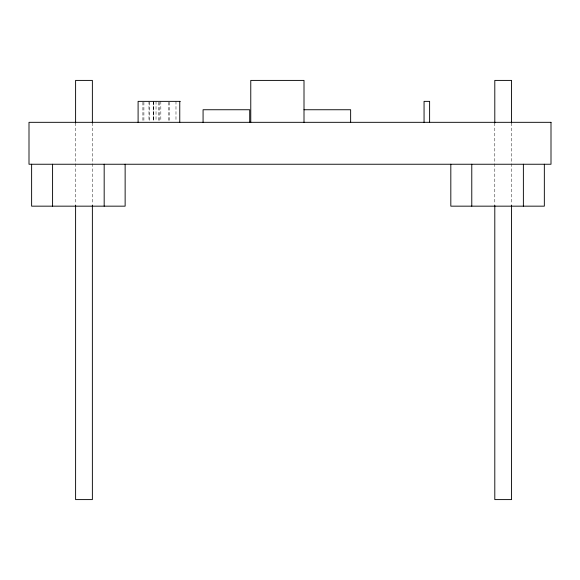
<?xml version="1.0" encoding="UTF-8"?>
<svg xmlns="http://www.w3.org/2000/svg" width="580" height="580" viewBox="0 0 580 580"><rect width="100%" height="100%" fill="white"/><g stroke="black" fill="none" stroke-linecap="round" stroke-linejoin="round"><path stroke-width="0.43" stroke-dasharray="2.9 2.17" d="M511.567 122.953L511.567 162.791M511.567 163.698L511.567 204.443M494.798 122.953L494.798 162.791M494.798 163.698L494.798 204.443M175.979 101.362L175.979 121.445M169.411 102.232L169.411 121.445M168.657 102.232L168.657 121.445M160.827 101.362L160.827 121.445M159.311 102.232L159.311 121.445M158.557 102.232L158.557 121.445M156.027 101.362L156.027 121.445M153.743 102.232L153.743 121.445M153.504 101.362L153.504 121.445M153.25 101.362L153.25 121.445M149.466 102.232L149.466 121.445M148.959 101.362L148.959 121.445M143.905 102.232L143.905 121.445M142.897 102.232L142.897 121.445M92.372 122.953L92.372 162.791M92.372 163.698L92.372 204.443M75.603 122.953L75.603 162.791M75.603 163.698L75.603 204.443"/><path stroke-width="0.87" d="M180.271 101.362L138.098 101.362L138.098 122.322M304.007 109.743L350.639 109.743L350.639 122.322M544.337 164.242L544.337 206.161L450.82 206.161L450.82 164.242M523.377 164.242L523.377 206.161M511.567 122.953L511.567 80.403L494.798 80.403L494.798 122.953M511.567 205.349L511.567 499.598L494.798 499.598L494.798 205.349M471.779 164.242L471.779 206.161M429.613 122.322L429.613 101.362L424.06 101.362L424.06 122.322M304.007 122.322L304.007 80.403L250.77 80.403L250.77 122.322M249.712 122.322L249.712 109.743L203.073 109.743L203.073 122.322M179.764 101.362L179.764 122.322M125.135 164.242L125.135 206.161L31.624 206.161L31.624 164.242M104.175 164.242L104.175 206.161M92.372 122.953L92.372 80.403L75.603 80.403L75.603 122.953M92.372 205.349L92.372 499.598L75.603 499.598L75.603 205.349M52.584 164.242L52.584 206.161M551 122.322L29 122.322L29 164.242L551 164.242L551 122.322"/></g></svg>
